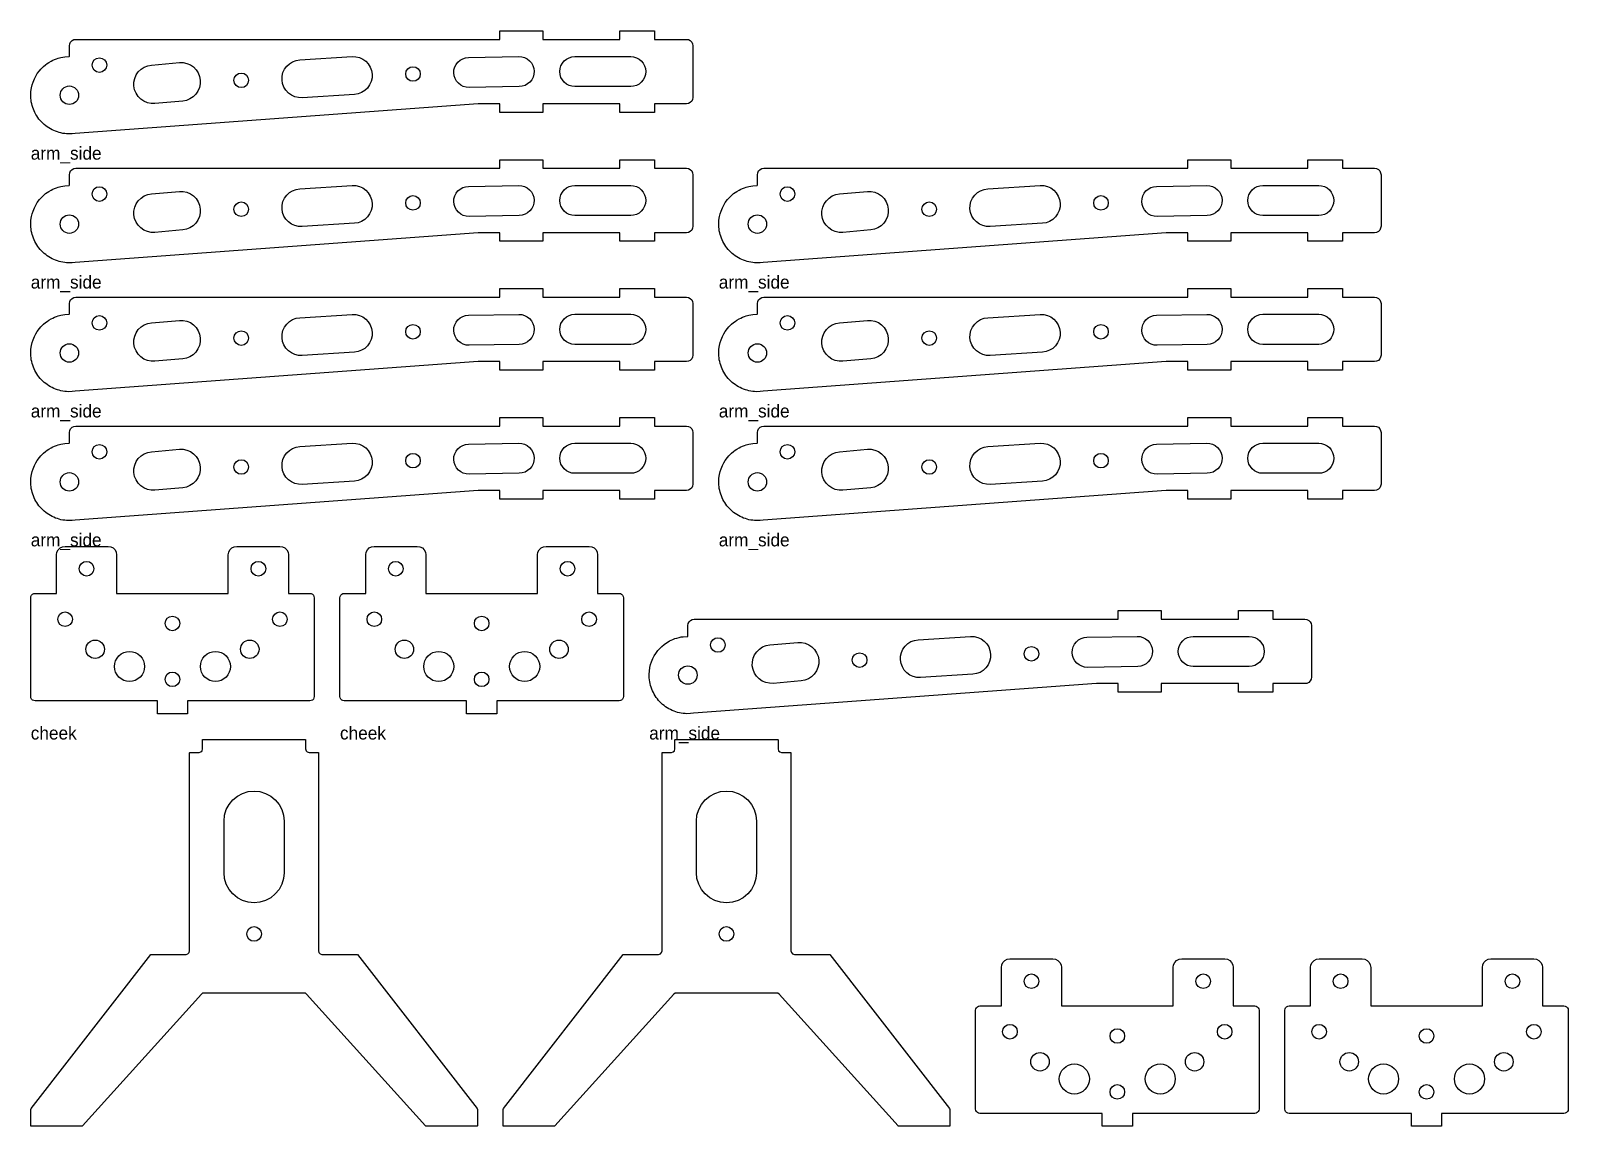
# Model space of a CAD drawing. Header units: millimetres. Extents: x 0 to 358, y -7 to 451.
# Drawn here: x 0 to 358, y 196 to 450.9 of the extents above; entities that cross this region are included whole.
import ezdxf

# ---------------------------------------------------------------- set-up
doc = ezdxf.new("R2010")
doc.units = ezdxf.units.MM
for name, color, linetype in [('CUT_INNER', 5, 'Continuous'), ('CUT_OUTER', 1, 'Continuous'), ('NOTES', 7, 'Continuous')]:
    doc.layers.add(name, color=color, linetype=linetype)

msp = doc.modelspace()

# ---------------------------------------------------------------- linework, layer by layer
at = {"layer": 'CUT_INNER'}
for points in [[(74.81, 444.93), (75.67, 444.9), (76.52, 444.7), (77.3, 444.34), (78, 443.84), (78.59, 443.21), (79.05, 442.47), (79.35, 441.66), (79.49, 440.81), (79.46, 439.95), (79.26, 439.11), (78.9, 438.32), (78.4, 437.62), (77.77, 437.03), (77.03, 436.57), (76.22, 436.27), (75.37, 436.13), (63.18, 435.36), (62.32, 435.39), (61.48, 435.59), (60.69, 435.95), (59.99, 436.45), (59.4, 437.08), (58.95, 437.82), (58.65, 438.63), (58.51, 439.48), (58.54, 440.34), (58.73, 441.19), (59.09, 441.97), (59.6, 442.67), (60.23, 443.26), (60.96, 443.72), (61.77, 444.02), (62.63, 444.16)], [(113.63, 444.94), (114.32, 444.88), (114.98, 444.7), (115.59, 444.38), (116.13, 443.96), (116.57, 443.44), (116.91, 442.84), (117.12, 442.18), (117.2, 441.5), (117.14, 440.82), (116.95, 440.16), (116.64, 439.55), (116.22, 439.01), (115.69, 438.57), (115.09, 438.23), (114.44, 438.02), (113.76, 437.94), (102.06, 437.73), (101.38, 437.79), (100.72, 437.97), (100.11, 438.29), (99.57, 438.71), (99.12, 439.23), (98.79, 439.83), (98.58, 440.49), (98.5, 441.17), (98.55, 441.85), (98.74, 442.51), (99.05, 443.12), (99.48, 443.66), (100, 444.11), (100.6, 444.44), (101.25, 444.65), (101.93, 444.73)], [(139.7, 444.94), (140.38, 444.87), (141.04, 444.67), (141.64, 444.35), (142.17, 443.91), (142.61, 443.38), (142.93, 442.78), (143.13, 442.12), (143.2, 441.44), (143.13, 440.76), (142.93, 440.1), (142.61, 439.5), (142.17, 438.97), (141.64, 438.53), (141.04, 438.21), (140.38, 438.01), (139.7, 437.94), (126.7, 437.94), (126.01, 438.01), (125.36, 438.21), (124.75, 438.53), (124.22, 438.97), (123.79, 439.5), (123.46, 440.1), (123.26, 440.76), (123.2, 441.44), (123.26, 442.12), (123.46, 442.78), (123.79, 443.38), (124.22, 443.91), (124.75, 444.35), (125.36, 444.67), (126.01, 444.87), (126.7, 444.94)], [(34.6, 443.54), (35.49, 443.53), (36.35, 443.35), (37.16, 443.01), (37.89, 442.51), (38.51, 441.88), (38.99, 441.14), (39.32, 440.32), (39.48, 439.45), (39.47, 438.57), (39.29, 437.71), (38.94, 436.9), (38.45, 436.17), (37.81, 435.55), (37.08, 435.07), (36.26, 434.74), (35.39, 434.58), (28.89, 434.01), (28.01, 434.02), (27.15, 434.2), (26.33, 434.55), (25.61, 435.04), (24.99, 435.67), (24.51, 436.41), (24.18, 437.23), (24.01, 438.1), (24.02, 438.98), (24.21, 439.84), (24.55, 440.66), (25.05, 441.38), (25.68, 442), (26.42, 442.48), (27.24, 442.81), (28.1, 442.97)], [(34.6, 413.55), (35.49, 413.54), (36.35, 413.36), (37.16, 413.01), (37.89, 412.51), (38.51, 411.88), (38.99, 411.14), (39.32, 410.32), (39.48, 409.46), (39.47, 408.57), (39.29, 407.71), (38.94, 406.9), (38.45, 406.17), (37.81, 405.55), (37.08, 405.07), (36.26, 404.74), (35.39, 404.58), (28.89, 404.01), (28.01, 404.02), (27.15, 404.2), (26.33, 404.55), (25.61, 405.05), (24.99, 405.68), (24.51, 406.42), (24.18, 407.23), (24.01, 408.1), (24.02, 408.98), (24.21, 409.85), (24.55, 410.66), (25.05, 411.39), (25.68, 412), (26.42, 412.49), (27.24, 412.81), (28.1, 412.98)], [(74.81, 414.93), (75.67, 414.9), (76.52, 414.71), (77.3, 414.35), (78, 413.84), (78.59, 413.21), (79.05, 412.48), (79.35, 411.67), (79.49, 410.81), (79.46, 409.95), (79.26, 409.11), (78.9, 408.32), (78.4, 407.62), (77.77, 407.03), (77.03, 406.58), (76.22, 406.27), (75.37, 406.14), (63.18, 405.36), (62.32, 405.39), (61.48, 405.59), (60.69, 405.95), (59.99, 406.45), (59.4, 407.09), (58.95, 407.82), (58.65, 408.63), (58.51, 409.48), (58.54, 410.35), (58.73, 411.19), (59.09, 411.97), (59.6, 412.68), (60.23, 413.27), (60.96, 413.72), (61.77, 414.02), (62.63, 414.16)], [(113.63, 414.94), (114.32, 414.89), (114.98, 414.7), (115.59, 414.39), (116.13, 413.96), (116.57, 413.44), (116.91, 412.84), (117.12, 412.19), (117.2, 411.51), (117.14, 410.82), (116.95, 410.16), (116.64, 409.55), (116.22, 409.01), (115.69, 408.57), (115.09, 408.23), (114.44, 408.02), (113.76, 407.94), (102.06, 407.73), (101.38, 407.79), (100.72, 407.98), (100.11, 408.29), (99.57, 408.71), (99.12, 409.24), (98.79, 409.84), (98.58, 410.49), (98.5, 411.17), (98.55, 411.85), (98.74, 412.51), (99.05, 413.13), (99.48, 413.66), (100, 414.11), (100.6, 414.44), (101.25, 414.65), (101.93, 414.73)], [(139.7, 414.94), (140.38, 414.88), (141.04, 414.68), (141.64, 414.35), (142.17, 413.92), (142.61, 413.39), (142.93, 412.78), (143.13, 412.13), (143.2, 411.44), (143.13, 410.76), (142.93, 410.1), (142.61, 409.5), (142.17, 408.97), (141.64, 408.53), (141.04, 408.21), (140.38, 408.01), (139.7, 407.94), (126.7, 407.94), (126.01, 408.01), (125.36, 408.21), (124.75, 408.53), (124.22, 408.97), (123.79, 409.5), (123.46, 410.1), (123.26, 410.76), (123.2, 411.44), (123.26, 412.13), (123.46, 412.78), (123.79, 413.39), (124.22, 413.92), (124.75, 414.35), (125.36, 414.68), (126.01, 414.88), (126.7, 414.94)], [(194.8, 413.55), (195.68, 413.54), (196.55, 413.36), (197.36, 413.01), (198.09, 412.51), (198.7, 411.88), (199.19, 411.14), (199.52, 410.32), (199.68, 409.46), (199.67, 408.57), (199.49, 407.71), (199.14, 406.9), (198.64, 406.17), (198.01, 405.55), (197.27, 405.07), (196.46, 404.74), (195.59, 404.58), (189.09, 404.01), (188.21, 404.02), (187.34, 404.2), (186.53, 404.55), (185.8, 405.05), (185.19, 405.68), (184.7, 406.42), (184.38, 407.23), (184.21, 408.1), (184.22, 408.98), (184.4, 409.85), (184.75, 410.66), (185.25, 411.39), (185.88, 412), (186.62, 412.49), (187.44, 412.81), (188.3, 412.98)], [(235.01, 414.93), (235.87, 414.9), (236.71, 414.71), (237.5, 414.35), (238.2, 413.84), (238.79, 413.21), (239.24, 412.48), (239.55, 411.67), (239.69, 410.81), (239.66, 409.95), (239.46, 409.11), (239.1, 408.32), (238.59, 407.62), (237.96, 407.03), (237.23, 406.58), (236.42, 406.27), (235.57, 406.14), (223.38, 405.36), (222.52, 405.39), (221.68, 405.59), (220.89, 405.95), (220.19, 406.45), (219.6, 407.09), (219.15, 407.82), (218.84, 408.63), (218.7, 409.48), (218.73, 410.35), (218.93, 411.19), (219.29, 411.97), (219.8, 412.68), (220.43, 413.27), (221.16, 413.72), (221.97, 414.02), (222.82, 414.16)], [(273.83, 414.94), (274.52, 414.89), (275.18, 414.7), (275.79, 414.39), (276.33, 413.96), (276.77, 413.44), (277.1, 412.84), (277.32, 412.19), (277.39, 411.51), (277.34, 410.82), (277.15, 410.16), (276.84, 409.55), (276.41, 409.01), (275.89, 408.57), (275.29, 408.23), (274.64, 408.02), (273.96, 407.94), (262.26, 407.73), (261.57, 407.79), (260.91, 407.98), (260.3, 408.29), (259.76, 408.71), (259.32, 409.24), (258.99, 409.84), (258.78, 410.49), (258.7, 411.17), (258.75, 411.85), (258.94, 412.51), (259.25, 413.13), (259.68, 413.66), (260.2, 414.11), (260.8, 414.44), (261.45, 414.65), (262.13, 414.73)], [(299.9, 414.94), (300.58, 414.88), (301.23, 414.68), (301.84, 414.35), (302.37, 413.92), (302.81, 413.39), (303.13, 412.78), (303.33, 412.13), (303.4, 411.44), (303.33, 410.76), (303.13, 410.1), (302.81, 409.5), (302.37, 408.97), (301.84, 408.53), (301.23, 408.21), (300.58, 408.01), (299.9, 407.94), (286.9, 407.94), (286.21, 408.01), (285.56, 408.21), (284.95, 408.53), (284.42, 408.97), (283.98, 409.5), (283.66, 410.1), (283.46, 410.76), (283.4, 411.44), (283.46, 412.13), (283.66, 412.78), (283.98, 413.39), (284.42, 413.92), (284.95, 414.35), (285.56, 414.68), (286.21, 414.88), (286.9, 414.94)], [(34.6, 383.55), (35.49, 383.54), (36.35, 383.36), (37.16, 383.01), (37.89, 382.51), (38.51, 381.88), (38.99, 381.14), (39.32, 380.33), (39.48, 379.46), (39.47, 378.58), (39.29, 377.71), (38.94, 376.9), (38.45, 376.17), (37.81, 375.56), (37.08, 375.08), (36.26, 374.75), (35.39, 374.58), (28.89, 374.01), (28.01, 374.02), (27.15, 374.2), (26.33, 374.55), (25.61, 375.05), (24.99, 375.68), (24.51, 376.42), (24.18, 377.24), (24.01, 378.1), (24.02, 378.99), (24.21, 379.85), (24.55, 380.66), (25.05, 381.39), (25.68, 382.01), (26.42, 382.49), (27.24, 382.82), (28.1, 382.98)], [(74.81, 384.94), (75.67, 384.91), (76.52, 384.71), (77.3, 384.35), (78, 383.84), (78.59, 383.21), (79.05, 382.48), (79.35, 381.67), (79.49, 380.82), (79.46, 379.95), (79.26, 379.11), (78.9, 378.32), (78.4, 377.62), (77.77, 377.03), (77.03, 376.58), (76.22, 376.28), (75.37, 376.14), (63.18, 375.37), (62.32, 375.4), (61.48, 375.59), (60.69, 375.95), (59.99, 376.46), (59.4, 377.09), (58.95, 377.82), (58.65, 378.63), (58.51, 379.49), (58.54, 380.35), (58.73, 381.19), (59.09, 381.98), (59.6, 382.68), (60.23, 383.27), (60.96, 383.72), (61.77, 384.03), (62.63, 384.16)], [(113.63, 384.94), (114.32, 384.89), (114.98, 384.7), (115.59, 384.39), (116.13, 383.96), (116.57, 383.44), (116.91, 382.84), (117.12, 382.19), (117.2, 381.51), (117.14, 380.82), (116.95, 380.16), (116.64, 379.55), (116.22, 379.01), (115.69, 378.57), (115.09, 378.24), (114.44, 378.03), (113.76, 377.95), (102.06, 377.74), (101.38, 377.79), (100.72, 377.98), (100.11, 378.29), (99.57, 378.72), (99.12, 379.24), (98.79, 379.84), (98.58, 380.49), (98.5, 381.17), (98.55, 381.86), (98.74, 382.52), (99.05, 383.13), (99.48, 383.67), (100, 384.11), (100.6, 384.44), (101.25, 384.66), (101.93, 384.73)], [(139.7, 384.95), (140.38, 384.88), (141.04, 384.68), (141.64, 384.36), (142.17, 383.92), (142.61, 383.39), (142.93, 382.78), (143.13, 382.13), (143.2, 381.45), (143.13, 380.76), (142.93, 380.11), (142.61, 379.5), (142.17, 378.97), (141.64, 378.53), (141.04, 378.21), (140.38, 378.01), (139.7, 377.95), (126.7, 377.95), (126.01, 378.01), (125.36, 378.21), (124.75, 378.53), (124.22, 378.97), (123.79, 379.5), (123.46, 380.11), (123.26, 380.76), (123.2, 381.45), (123.26, 382.13), (123.46, 382.78), (123.79, 383.39), (124.22, 383.92), (124.75, 384.36), (125.36, 384.68), (126.01, 384.88), (126.7, 384.95)], [(194.8, 383.55), (195.68, 383.54), (196.55, 383.36), (197.36, 383.01), (198.09, 382.51), (198.7, 381.88), (199.19, 381.14), (199.52, 380.33), (199.68, 379.46), (199.67, 378.58), (199.49, 377.71), (199.14, 376.9), (198.64, 376.17), (198.01, 375.56), (197.27, 375.08), (196.46, 374.75), (195.59, 374.58), (189.09, 374.01), (188.21, 374.02), (187.34, 374.2), (186.53, 374.55), (185.8, 375.05), (185.19, 375.68), (184.7, 376.42), (184.38, 377.24), (184.21, 378.1), (184.22, 378.99), (184.4, 379.85), (184.75, 380.66), (185.25, 381.39), (185.88, 382.01), (186.62, 382.49), (187.44, 382.82), (188.3, 382.98)], [(235.01, 384.94), (235.87, 384.91), (236.71, 384.71), (237.5, 384.35), (238.2, 383.84), (238.79, 383.21), (239.24, 382.48), (239.55, 381.67), (239.69, 380.82), (239.66, 379.95), (239.46, 379.11), (239.1, 378.32), (238.59, 377.62), (237.96, 377.03), (237.23, 376.58), (236.42, 376.28), (235.57, 376.14), (223.38, 375.37), (222.52, 375.4), (221.68, 375.59), (220.89, 375.95), (220.19, 376.46), (219.6, 377.09), (219.15, 377.82), (218.84, 378.63), (218.7, 379.49), (218.73, 380.35), (218.93, 381.19), (219.29, 381.98), (219.8, 382.68), (220.43, 383.27), (221.16, 383.72), (221.97, 384.03), (222.82, 384.16)], [(273.83, 384.94), (274.52, 384.89), (275.18, 384.7), (275.79, 384.39), (276.33, 383.96), (276.77, 383.44), (277.1, 382.84), (277.32, 382.19), (277.39, 381.51), (277.34, 380.82), (277.15, 380.16), (276.84, 379.55), (276.41, 379.01), (275.89, 378.57), (275.29, 378.24), (274.64, 378.03), (273.96, 377.95), (262.26, 377.74), (261.57, 377.79), (260.91, 377.98), (260.3, 378.29), (259.76, 378.72), (259.32, 379.24), (258.99, 379.84), (258.78, 380.49), (258.7, 381.17), (258.75, 381.86), (258.94, 382.52), (259.25, 383.13), (259.68, 383.67), (260.2, 384.11), (260.8, 384.44), (261.45, 384.66), (262.13, 384.73)], [(299.9, 384.95), (300.58, 384.88), (301.23, 384.68), (301.84, 384.36), (302.37, 383.92), (302.81, 383.39), (303.13, 382.78), (303.33, 382.13), (303.4, 381.45), (303.33, 380.76), (303.13, 380.11), (302.81, 379.5), (302.37, 378.97), (301.84, 378.53), (301.23, 378.21), (300.58, 378.01), (299.9, 377.95), (286.9, 377.95), (286.21, 378.01), (285.56, 378.21), (284.95, 378.53), (284.42, 378.97), (283.98, 379.5), (283.66, 380.11), (283.46, 380.76), (283.4, 381.45), (283.46, 382.13), (283.66, 382.78), (283.98, 383.39), (284.42, 383.92), (284.95, 384.36), (285.56, 384.68), (286.21, 384.88), (286.9, 384.95)], [(74.81, 354.94), (75.67, 354.91), (76.52, 354.71), (77.3, 354.35), (78, 353.85), (78.59, 353.22), (79.05, 352.48), (79.35, 351.67), (79.49, 350.82), (79.46, 349.95), (79.26, 349.11), (78.9, 348.33), (78.4, 347.63), (77.77, 347.04), (77.03, 346.58), (76.22, 346.28), (75.37, 346.14), (63.18, 345.37), (62.32, 345.4), (61.48, 345.6), (60.69, 345.95), (59.99, 346.46), (59.4, 347.09), (58.95, 347.83), (58.65, 348.64), (58.51, 349.49), (58.54, 350.35), (58.73, 351.19), (59.09, 351.98), (59.6, 352.68), (60.23, 353.27), (60.96, 353.73), (61.77, 354.03), (62.63, 354.17)], [(113.63, 354.95), (114.32, 354.89), (114.98, 354.7), (115.59, 354.39), (116.13, 353.97), (116.57, 353.44), (116.91, 352.84), (117.12, 352.19), (117.2, 351.51), (117.14, 350.83), (116.95, 350.17), (116.64, 349.56), (116.22, 349.02), (115.69, 348.57), (115.09, 348.24), (114.44, 348.03), (113.76, 347.95), (102.06, 347.74), (101.38, 347.79), (100.72, 347.98), (100.11, 348.29), (99.57, 348.72), (99.12, 349.24), (98.79, 349.84), (98.58, 350.49), (98.5, 351.18), (98.55, 351.86), (98.74, 352.52), (99.05, 353.13), (99.48, 353.67), (100, 354.11), (100.6, 354.45), (101.25, 354.66), (101.93, 354.74)], [(139.7, 354.95), (140.38, 354.88), (141.04, 354.68), (141.64, 354.36), (142.17, 353.92), (142.61, 353.39), (142.93, 352.79), (143.13, 352.13), (143.2, 351.45), (143.13, 350.76), (142.93, 350.11), (142.61, 349.5), (142.17, 348.97), (141.64, 348.54), (141.04, 348.21), (140.38, 348.01), (139.7, 347.95), (126.7, 347.95), (126.01, 348.01), (125.36, 348.21), (124.75, 348.54), (124.22, 348.97), (123.79, 349.5), (123.46, 350.11), (123.26, 350.76), (123.2, 351.45), (123.26, 352.13), (123.46, 352.79), (123.79, 353.39), (124.22, 353.92), (124.75, 354.36), (125.36, 354.68), (126.01, 354.88), (126.7, 354.95)], [(235.01, 354.94), (235.87, 354.91), (236.71, 354.71), (237.5, 354.35), (238.2, 353.85), (238.79, 353.22), (239.24, 352.48), (239.55, 351.67), (239.69, 350.82), (239.66, 349.95), (239.46, 349.11), (239.1, 348.33), (238.59, 347.63), (237.96, 347.04), (237.23, 346.58), (236.42, 346.28), (235.57, 346.14), (223.38, 345.37), (222.52, 345.4), (221.68, 345.6), (220.89, 345.95), (220.19, 346.46), (219.6, 347.09), (219.15, 347.83), (218.84, 348.64), (218.7, 349.49), (218.73, 350.35), (218.93, 351.19), (219.29, 351.98), (219.8, 352.68), (220.43, 353.27), (221.16, 353.73), (221.97, 354.03), (222.82, 354.17)], [(273.83, 354.95), (274.52, 354.89), (275.18, 354.7), (275.79, 354.39), (276.33, 353.97), (276.77, 353.44), (277.1, 352.84), (277.32, 352.19), (277.39, 351.51), (277.34, 350.83), (277.15, 350.17), (276.84, 349.56), (276.41, 349.02), (275.89, 348.57), (275.29, 348.24), (274.64, 348.03), (273.96, 347.95), (262.26, 347.74), (261.57, 347.79), (260.91, 347.98), (260.3, 348.29), (259.76, 348.72), (259.32, 349.24), (258.99, 349.84), (258.78, 350.49), (258.7, 351.18), (258.75, 351.86), (258.94, 352.52), (259.25, 353.13), (259.68, 353.67), (260.2, 354.11), (260.8, 354.45), (261.45, 354.66), (262.13, 354.74)], [(299.9, 354.95), (300.58, 354.88), (301.23, 354.68), (301.84, 354.36), (302.37, 353.92), (302.81, 353.39), (303.13, 352.79), (303.33, 352.13), (303.4, 351.45), (303.33, 350.76), (303.13, 350.11), (302.81, 349.5), (302.37, 348.97), (301.84, 348.54), (301.23, 348.21), (300.58, 348.01), (299.9, 347.95), (286.9, 347.95), (286.21, 348.01), (285.56, 348.21), (284.95, 348.54), (284.42, 348.97), (283.98, 349.5), (283.66, 350.11), (283.46, 350.76), (283.4, 351.45), (283.46, 352.13), (283.66, 352.79), (283.98, 353.39), (284.42, 353.92), (284.95, 354.36), (285.56, 354.68), (286.21, 354.88), (286.9, 354.95)], [(34.6, 353.55), (35.49, 353.54), (36.35, 353.36), (37.16, 353.01), (37.89, 352.52), (38.51, 351.89), (38.99, 351.15), (39.32, 350.33), (39.48, 349.46), (39.47, 348.58), (39.29, 347.72), (38.94, 346.91), (38.45, 346.18), (37.81, 345.56), (37.08, 345.08), (36.26, 344.75), (35.39, 344.59), (28.89, 344.02), (28.01, 344.03), (27.15, 344.21), (26.33, 344.55), (25.61, 345.05), (24.99, 345.68), (24.51, 346.42), (24.18, 347.24), (24.01, 348.11), (24.02, 348.99), (24.21, 349.85), (24.55, 350.66), (25.05, 351.39), (25.68, 352.01), (26.42, 352.49), (27.24, 352.82), (28.1, 352.98)], [(194.8, 353.55), (195.68, 353.54), (196.55, 353.36), (197.36, 353.01), (198.09, 352.52), (198.7, 351.89), (199.19, 351.15), (199.52, 350.33), (199.68, 349.46), (199.67, 348.58), (199.49, 347.72), (199.14, 346.91), (198.64, 346.18), (198.01, 345.56), (197.27, 345.08), (196.46, 344.75), (195.59, 344.59), (189.09, 344.02), (188.21, 344.03), (187.34, 344.21), (186.53, 344.55), (185.8, 345.05), (185.19, 345.68), (184.7, 346.42), (184.38, 347.24), (184.21, 348.11), (184.22, 348.99), (184.4, 349.85), (184.75, 350.66), (185.25, 351.39), (185.88, 352.01), (186.62, 352.49), (187.44, 352.82), (188.3, 352.98)], [(178.6, 308.6), (179.49, 308.59), (180.35, 308.41), (181.16, 308.06), (181.89, 307.57), (182.51, 306.94), (182.99, 306.2), (183.32, 305.38), (183.48, 304.51), (183.47, 303.63), (183.29, 302.77), (182.94, 301.96), (182.45, 301.23), (181.81, 300.61), (181.08, 300.13), (180.26, 299.8), (179.39, 299.64), (172.89, 299.07), (172.01, 299.08), (171.15, 299.26), (170.33, 299.6), (169.61, 300.1), (168.99, 300.73), (168.51, 301.47), (168.18, 302.29), (168.01, 303.16), (168.02, 304.04), (168.21, 304.9), (168.55, 305.71), (169.05, 306.44), (169.68, 307.06), (170.42, 307.54), (171.24, 307.87), (172.1, 308.03)], [(218.81, 309.99), (219.67, 309.96), (220.52, 309.76), (221.3, 309.4), (222, 308.9), (222.59, 308.27), (223.05, 307.53), (223.35, 306.72), (223.49, 305.87), (223.46, 305), (223.26, 304.16), (222.9, 303.38), (222.4, 302.68), (221.77, 302.09), (221.03, 301.63), (220.22, 301.33), (219.37, 301.19), (207.18, 300.42), (206.32, 300.45), (205.48, 300.65), (204.69, 301), (203.99, 301.51), (203.4, 302.14), (202.95, 302.88), (202.65, 303.69), (202.51, 304.54), (202.54, 305.4), (202.73, 306.24), (203.09, 307.03), (203.6, 307.73), (204.23, 308.32), (204.96, 308.78), (205.77, 309.08), (206.63, 309.22)], [(257.63, 310), (258.32, 309.94), (258.98, 309.75), (259.59, 309.44), (260.13, 309.02), (260.57, 308.49), (260.91, 307.89), (261.12, 307.24), (261.2, 306.56), (261.14, 305.88), (260.95, 305.22), (260.64, 304.61), (260.22, 304.07), (259.69, 303.62), (259.09, 303.29), (258.44, 303.08), (257.76, 303), (246.06, 302.79), (245.38, 302.84), (244.72, 303.03), (244.11, 303.34), (243.57, 303.77), (243.12, 304.29), (242.79, 304.89), (242.58, 305.54), (242.5, 306.23), (242.55, 306.91), (242.74, 307.57), (243.05, 308.18), (243.48, 308.72), (244, 309.16), (244.6, 309.5), (245.25, 309.71), (245.93, 309.79)], [(283.7, 310), (284.38, 309.93), (285.04, 309.73), (285.64, 309.41), (286.17, 308.97), (286.61, 308.44), (286.93, 307.84), (287.13, 307.18), (287.2, 306.5), (287.13, 305.81), (286.93, 305.16), (286.61, 304.55), (286.17, 304.02), (285.64, 303.59), (285.04, 303.26), (284.38, 303.06), (283.7, 303), (270.7, 303), (270.01, 303.06), (269.36, 303.26), (268.75, 303.59), (268.22, 304.02), (267.79, 304.55), (267.46, 305.16), (267.26, 305.81), (267.2, 306.5), (267.26, 307.18), (267.46, 307.84), (267.79, 308.44), (268.22, 308.97), (268.75, 309.41), (269.36, 309.73), (270.01, 309.93), (270.7, 310)], [(26.5, 303), (26.43, 302.32), (26.23, 301.66), (25.91, 301.06), (25.47, 300.53), (24.94, 300.09), (24.34, 299.77), (23.68, 299.57), (23, 299.5), (22.32, 299.57), (21.66, 299.77), (21.06, 300.09), (20.53, 300.53), (20.09, 301.06), (19.77, 301.66), (19.57, 302.32), (19.5, 303), (19.57, 303.68), (19.77, 304.34), (20.09, 304.94), (20.53, 305.47), (21.06, 305.91), (21.66, 306.23), (22.32, 306.43), (23, 306.5), (23.68, 306.43), (24.34, 306.23), (24.94, 305.91), (25.47, 305.47), (25.91, 304.94), (26.23, 304.34), (26.43, 303.68)], [(46.5, 303), (46.43, 302.32), (46.23, 301.66), (45.91, 301.06), (45.47, 300.53), (44.94, 300.09), (44.34, 299.77), (43.68, 299.57), (43, 299.5), (42.32, 299.57), (41.66, 299.77), (41.06, 300.09), (40.53, 300.53), (40.09, 301.06), (39.77, 301.66), (39.57, 302.32), (39.5, 303), (39.57, 303.68), (39.77, 304.34), (40.09, 304.94), (40.53, 305.47), (41.06, 305.91), (41.66, 306.23), (42.32, 306.43), (43, 306.5), (43.68, 306.43), (44.34, 306.23), (44.94, 305.91), (45.47, 305.47), (45.91, 304.94), (46.23, 304.34), (46.43, 303.68)], [(98.5, 303), (98.43, 302.32), (98.23, 301.66), (97.91, 301.06), (97.47, 300.53), (96.94, 300.09), (96.34, 299.77), (95.68, 299.57), (95, 299.5), (94.32, 299.57), (93.66, 299.77), (93.06, 300.09), (92.53, 300.53), (92.09, 301.06), (91.77, 301.66), (91.57, 302.32), (91.5, 303), (91.57, 303.68), (91.77, 304.34), (92.09, 304.94), (92.53, 305.47), (93.06, 305.91), (93.66, 306.23), (94.32, 306.43), (95, 306.5), (95.68, 306.43), (96.34, 306.23), (96.94, 305.91), (97.47, 305.47), (97.91, 304.94), (98.23, 304.34), (98.43, 303.68)], [(118.5, 303), (118.43, 302.32), (118.23, 301.66), (117.91, 301.06), (117.47, 300.53), (116.94, 300.09), (116.34, 299.77), (115.68, 299.57), (115, 299.5), (114.32, 299.57), (113.66, 299.77), (113.06, 300.09), (112.53, 300.53), (112.09, 301.06), (111.77, 301.66), (111.57, 302.32), (111.5, 303), (111.57, 303.68), (111.77, 304.34), (112.09, 304.94), (112.53, 305.47), (113.06, 305.91), (113.66, 306.23), (114.32, 306.43), (115, 306.5), (115.68, 306.43), (116.34, 306.23), (116.94, 305.91), (117.47, 305.47), (117.91, 304.94), (118.23, 304.34), (118.43, 303.68)], [(45, 267), (45.13, 268.37), (45.53, 269.68), (46.18, 270.89), (47.05, 271.95), (48.11, 272.82), (49.32, 273.47), (50.63, 273.87), (52, 274), (53.37, 273.87), (54.68, 273.47), (55.89, 272.82), (56.95, 271.95), (57.82, 270.89), (58.47, 269.68), (58.87, 268.37), (59, 267), (59, 255), (58.87, 253.63), (58.47, 252.32), (57.82, 251.11), (56.95, 250.05), (55.89, 249.18), (54.68, 248.53), (53.37, 248.13), (52, 248), (50.63, 248.13), (49.32, 248.53), (48.11, 249.18), (47.05, 250.05), (46.18, 251.11), (45.53, 252.32), (45.13, 253.63), (45, 255)], [(155, 267), (155.13, 268.37), (155.53, 269.68), (156.18, 270.89), (157.05, 271.95), (158.11, 272.82), (159.32, 273.47), (160.63, 273.87), (162, 274), (163.37, 273.87), (164.68, 273.47), (165.89, 272.82), (166.95, 271.95), (167.82, 270.89), (168.47, 269.68), (168.87, 268.37), (169, 267), (169, 255), (168.87, 253.63), (168.47, 252.32), (167.82, 251.11), (166.95, 250.05), (165.89, 249.18), (164.68, 248.53), (163.37, 248.13), (162, 248), (160.63, 248.13), (159.32, 248.53), (158.11, 249.18), (157.05, 250.05), (156.18, 251.11), (155.53, 252.32), (155.13, 253.63), (155, 255)], [(246.5, 207), (246.43, 206.32), (246.23, 205.66), (245.91, 205.06), (245.47, 204.53), (244.94, 204.09), (244.34, 203.77), (243.68, 203.57), (243, 203.5), (242.32, 203.57), (241.66, 203.77), (241.06, 204.09), (240.53, 204.53), (240.09, 205.06), (239.77, 205.66), (239.57, 206.32), (239.5, 207), (239.57, 207.68), (239.77, 208.34), (240.09, 208.94), (240.53, 209.47), (241.06, 209.91), (241.66, 210.23), (242.32, 210.43), (243, 210.5), (243.68, 210.43), (244.34, 210.23), (244.94, 209.91), (245.47, 209.47), (245.91, 208.94), (246.23, 208.34), (246.43, 207.68)], [(266.5, 207), (266.43, 206.32), (266.23, 205.66), (265.91, 205.06), (265.47, 204.53), (264.94, 204.09), (264.34, 203.77), (263.68, 203.57), (263, 203.5), (262.32, 203.57), (261.66, 203.77), (261.06, 204.09), (260.53, 204.53), (260.09, 205.06), (259.77, 205.66), (259.57, 206.32), (259.5, 207), (259.57, 207.68), (259.77, 208.34), (260.09, 208.94), (260.53, 209.47), (261.06, 209.91), (261.66, 210.23), (262.32, 210.43), (263, 210.5), (263.68, 210.43), (264.34, 210.23), (264.94, 209.91), (265.47, 209.47), (265.91, 208.94), (266.23, 208.34), (266.43, 207.68)], [(318.5, 207), (318.43, 206.32), (318.23, 205.66), (317.91, 205.06), (317.47, 204.53), (316.94, 204.09), (316.34, 203.77), (315.68, 203.57), (315, 203.5), (314.32, 203.57), (313.66, 203.77), (313.06, 204.09), (312.53, 204.53), (312.09, 205.06), (311.77, 205.66), (311.57, 206.32), (311.5, 207), (311.57, 207.68), (311.77, 208.34), (312.09, 208.94), (312.53, 209.47), (313.06, 209.91), (313.66, 210.23), (314.32, 210.43), (315, 210.5), (315.68, 210.43), (316.34, 210.23), (316.94, 209.91), (317.47, 209.47), (317.91, 208.94), (318.23, 208.34), (318.43, 207.68)], [(338.5, 207), (338.43, 206.32), (338.23, 205.66), (337.91, 205.06), (337.47, 204.53), (336.94, 204.09), (336.34, 203.77), (335.68, 203.57), (335, 203.5), (334.32, 203.57), (333.66, 203.77), (333.06, 204.09), (332.53, 204.53), (332.09, 205.06), (331.77, 205.66), (331.57, 206.32), (331.5, 207), (331.57, 207.68), (331.77, 208.34), (332.09, 208.94), (332.53, 209.47), (333.06, 209.91), (333.66, 210.23), (334.32, 210.43), (335, 210.5), (335.68, 210.43), (336.34, 210.23), (336.94, 209.91), (337.47, 209.47), (337.91, 208.94), (338.23, 208.34), (338.43, 207.68)]]:
    msp.add_lwpolyline(points, close=True, dxfattribs=at)
for centre, radius in [((16, 442.94), 1.7), ((49, 439.41), 1.7), ((89, 440.88), 1.7), ((9, 435.94), 2.15), ((16, 412.94), 1.7), ((89, 410.88), 1.7), ((176.2, 412.94), 1.7), ((249.2, 410.88), 1.7), ((49, 409.41), 1.7), ((209.2, 409.41), 1.7), ((9, 405.94), 2.15), ((169.2, 405.94), 2.15), ((16, 382.95), 1.7), ((176.2, 382.95), 1.7), ((49, 379.42), 1.7), ((89, 380.89), 1.7), ((209.2, 379.42), 1.7), ((249.2, 380.89), 1.7), ((9, 375.95), 2.15), ((169.2, 375.95), 2.15), ((16, 352.95), 1.7), ((176.2, 352.95), 1.7), ((49, 349.42), 1.7), ((89, 350.89), 1.7), ((209.2, 349.42), 1.7), ((249.2, 350.89), 1.7), ((9, 345.95), 2.15), ((169.2, 345.95), 2.15), ((13, 325.75), 1.7), ((53, 325.75), 1.7), ((85, 325.75), 1.7), ((125, 325.75), 1.7), ((8, 314), 1.7), ((58, 314), 1.7), ((80, 314), 1.7), ((130, 314), 1.7), ((33, 313), 1.7), ((105, 313), 1.7), ((15, 307), 2.15), ((51, 307), 2.15), ((87, 307), 2.15), ((123, 307), 2.15), ((160, 308), 1.7), ((193, 304.47), 1.7), ((233, 305.94), 1.7), ((33, 300), 1.7), ((105, 300), 1.7), ((153, 301), 2.15), ((52, 240.75), 1.7), ((162, 240.75), 1.7), ((233, 229.75), 1.7), ((273, 229.75), 1.7), ((305, 229.75), 1.7), ((345, 229.75), 1.7), ((228, 218), 1.7), ((253, 217), 1.7), ((278, 218), 1.7), ((300, 218), 1.7), ((325, 217), 1.7), ((350, 218), 1.7), ((235, 211), 2.15), ((271, 211), 2.15), ((307, 211), 2.15), ((343, 211), 2.15), ((253, 204), 1.7), ((325, 204), 1.7)]:
    msp.add_circle(centre, radius, dxfattribs=at)
at = {"layer": 'CUT_OUTER'}
for points in [[(109.2, 433.94), (104.17, 433.94), (10.34, 427.04), (9.64, 426.96), (8.8, 426.94), (8.35, 426.96), (7.91, 427.01), (7.48, 427.07), (7.04, 427.15), (6.61, 427.26), (6.19, 427.39), (5.78, 427.54), (5.37, 427.7), (4.97, 427.89), (4.58, 428.1), (4.2, 428.33), (3.83, 428.57), (3.48, 428.83), (3.13, 429.11), (2.81, 429.41), (2.49, 429.72), (2.19, 430.05), (1.91, 430.39), (1.65, 430.74), (1.4, 431.11), (1.18, 431.49), (0.97, 431.88), (0.78, 432.28), (0.61, 432.68), (0.46, 433.1), (0.33, 433.52), (0.22, 433.95), (0.13, 434.38), (0.07, 434.82), (0.02, 435.26), (0, 435.7), (0, 436.14), (0.04, 436.84), (0.17, 437.68), (0.33, 438.36), (0.53, 438.99), (0.85, 439.77), (1.18, 440.39), (1.52, 440.96), (2.03, 441.64), (2.34, 442), (2.65, 442.32), (2.97, 442.62), (3.45, 443.02), (3.83, 443.31), (4.2, 443.55), (4.74, 443.87), (5.13, 444.07), (5.54, 444.25), (5.98, 444.42), (6.4, 444.56), (7.01, 444.72), (7.44, 444.8), (7.91, 444.87), (8.98, 444.96), (9, 445.06), (9, 447.44), (9.07, 447.9), (9.28, 448.32), (9.62, 448.65), (10.03, 448.87), (10.5, 448.94), (109.2, 448.94), (109.2, 450.94), (119.2, 450.94), (119.2, 448.94), (137.2, 448.94), (137.2, 450.94), (145.2, 450.94), (145.2, 448.94), (152.7, 448.94), (153.16, 448.87), (153.58, 448.65), (153.91, 448.32), (154.12, 447.9), (154.2, 447.44), (154.2, 435.44), (154.12, 434.98), (153.91, 434.56), (153.58, 434.23), (153.16, 434.01), (152.7, 433.94), (145.2, 433.94), (145.2, 431.94), (137.2, 431.94), (137.2, 433.94), (119.2, 433.94), (119.2, 431.94), (109.2, 431.94)], [(109.2, 403.94), (104.17, 403.94), (10.34, 397.04), (9.64, 396.97), (8.8, 396.95), (8.35, 396.97), (7.91, 397.01), (7.48, 397.07), (7.04, 397.16), (6.61, 397.26), (6.19, 397.39), (5.78, 397.54), (5.37, 397.71), (4.97, 397.9), (4.58, 398.1), (4.2, 398.33), (3.83, 398.57), (3.48, 398.84), (3.13, 399.12), (2.81, 399.41), (2.49, 399.72), (2.19, 400.05), (1.91, 400.39), (1.65, 400.75), (1.4, 401.11), (1.18, 401.49), (0.97, 401.88), (0.78, 402.28), (0.61, 402.69), (0.46, 403.1), (0.33, 403.52), (0.22, 403.95), (0.13, 404.39), (0.07, 404.82), (0.02, 405.26), (0, 405.7), (0, 406.15), (0.04, 406.84), (0.17, 407.68), (0.33, 408.36), (0.53, 408.99), (0.85, 409.77), (1.18, 410.39), (1.52, 410.96), (2.03, 411.64), (2.34, 412), (2.65, 412.32), (2.97, 412.62), (3.45, 413.03), (3.83, 413.31), (4.2, 413.56), (4.74, 413.87), (5.13, 414.07), (5.54, 414.25), (5.98, 414.42), (6.4, 414.56), (7.01, 414.72), (7.44, 414.81), (7.91, 414.88), (8.98, 414.96), (9, 415.06), (9, 417.44), (9.07, 417.91), (9.28, 418.32), (9.62, 418.66), (10.03, 418.87), (10.5, 418.94), (109.2, 418.94), (109.2, 420.94), (119.2, 420.94), (119.2, 418.94), (137.2, 418.94), (137.2, 420.94), (145.2, 420.94), (145.2, 418.94), (152.7, 418.94), (153.16, 418.87), (153.58, 418.66), (153.91, 418.32), (154.12, 417.91), (154.2, 417.44), (154.2, 405.44), (154.12, 404.98), (153.91, 404.56), (153.58, 404.23), (153.16, 404.02), (152.7, 403.94), (145.2, 403.94), (145.2, 401.94), (137.2, 401.94), (137.2, 403.94), (119.2, 403.94), (119.2, 401.94), (109.2, 401.94)], [(269.4, 403.94), (264.37, 403.94), (170.53, 397.04), (169.84, 396.97), (168.99, 396.95), (168.55, 396.97), (168.11, 397.01), (167.67, 397.07), (167.24, 397.16), (166.81, 397.26), (166.39, 397.39), (165.97, 397.54), (165.56, 397.71), (165.17, 397.9), (164.78, 398.1), (164.4, 398.33), (164.03, 398.57), (163.67, 398.84), (163.33, 399.12), (163, 399.41), (162.69, 399.72), (162.39, 400.05), (162.11, 400.39), (161.85, 400.75), (161.6, 401.11), (161.37, 401.49), (161.16, 401.88), (160.97, 402.28), (160.8, 402.69), (160.66, 403.1), (160.53, 403.52), (160.42, 403.95), (160.33, 404.39), (160.27, 404.82), (160.22, 405.26), (160.2, 405.7), (160.2, 406.15), (160.24, 406.84), (160.36, 407.68), (160.53, 408.36), (160.73, 408.99), (161.05, 409.77), (161.37, 410.39), (161.72, 410.96), (162.23, 411.64), (162.54, 412), (162.84, 412.32), (163.16, 412.62), (163.64, 413.03), (164.03, 413.31), (164.4, 413.56), (164.94, 413.87), (165.33, 414.07), (165.73, 414.25), (166.18, 414.42), (166.6, 414.56), (167.21, 414.72), (167.64, 414.81), (168.11, 414.88), (169.18, 414.96), (169.2, 415.06), (169.2, 417.44), (169.27, 417.91), (169.48, 418.32), (169.81, 418.66), (170.23, 418.87), (170.7, 418.94), (269.4, 418.94), (269.4, 420.94), (279.4, 420.94), (279.4, 418.94), (297.4, 418.94), (297.4, 420.94), (305.4, 420.94), (305.4, 418.94), (312.9, 418.94), (313.36, 418.87), (313.78, 418.66), (314.11, 418.32), (314.32, 417.91), (314.4, 417.44), (314.4, 405.44), (314.32, 404.98), (314.11, 404.56), (313.78, 404.23), (313.36, 404.02), (312.9, 403.94), (305.4, 403.94), (305.4, 401.94), (297.4, 401.94), (297.4, 403.94), (279.4, 403.94), (279.4, 401.94), (269.4, 401.94)], [(109.2, 373.95), (104.17, 373.94), (10.34, 367.04), (9.64, 366.97), (8.8, 366.95), (8.35, 366.97), (7.91, 367.01), (7.48, 367.07), (7.04, 367.16), (6.61, 367.27), (6.19, 367.39), (5.78, 367.54), (5.37, 367.71), (4.97, 367.9), (4.58, 368.11), (4.2, 368.33), (3.83, 368.58), (3.48, 368.84), (3.13, 369.12), (2.81, 369.41), (2.49, 369.73), (2.19, 370.05), (1.91, 370.39), (1.65, 370.75), (1.4, 371.11), (1.18, 371.49), (0.97, 371.88), (0.78, 372.28), (0.61, 372.69), (0.46, 373.1), (0.33, 373.53), (0.22, 373.96), (0.13, 374.39), (0.07, 374.83), (0.02, 375.26), (0, 375.71), (0, 376.15), (0.04, 376.85), (0.17, 377.68), (0.33, 378.36), (0.53, 378.99), (0.85, 379.78), (1.18, 380.4), (1.52, 380.96), (2.03, 381.64), (2.34, 382), (2.65, 382.32), (2.97, 382.63), (3.45, 383.03), (3.83, 383.31), (4.2, 383.56), (4.74, 383.87), (5.13, 384.07), (5.54, 384.25), (5.98, 384.42), (6.4, 384.56), (7.01, 384.72), (7.44, 384.81), (7.91, 384.88), (8.98, 384.96), (9, 385.06), (9, 387.45), (9.07, 387.91), (9.28, 388.33), (9.62, 388.66), (10.03, 388.87), (10.5, 388.95), (109.2, 388.95), (109.2, 390.95), (119.2, 390.95), (119.2, 388.95), (137.2, 388.95), (137.2, 390.95), (145.2, 390.95), (145.2, 388.95), (152.7, 388.95), (153.16, 388.87), (153.58, 388.66), (153.91, 388.33), (154.12, 387.91), (154.2, 387.45), (154.2, 375.45), (154.12, 374.98), (153.91, 374.56), (153.58, 374.23), (153.16, 374.02), (152.7, 373.95), (145.2, 373.95), (145.2, 371.95), (137.2, 371.95), (137.2, 373.95), (119.2, 373.95), (119.2, 371.95), (109.2, 371.95)], [(269.4, 373.95), (264.37, 373.94), (170.53, 367.04), (169.84, 366.97), (168.99, 366.95), (168.55, 366.97), (168.11, 367.01), (167.67, 367.07), (167.24, 367.16), (166.81, 367.27), (166.39, 367.39), (165.97, 367.54), (165.56, 367.71), (165.17, 367.9), (164.78, 368.11), (164.4, 368.33), (164.03, 368.58), (163.67, 368.84), (163.33, 369.12), (163, 369.41), (162.69, 369.73), (162.39, 370.05), (162.11, 370.39), (161.85, 370.75), (161.6, 371.11), (161.37, 371.49), (161.16, 371.88), (160.97, 372.28), (160.8, 372.69), (160.66, 373.1), (160.53, 373.53), (160.42, 373.96), (160.33, 374.39), (160.27, 374.83), (160.22, 375.26), (160.2, 375.71), (160.2, 376.15), (160.24, 376.85), (160.36, 377.68), (160.53, 378.36), (160.73, 378.99), (161.05, 379.78), (161.37, 380.4), (161.72, 380.96), (162.23, 381.64), (162.54, 382), (162.84, 382.32), (163.16, 382.63), (163.64, 383.03), (164.03, 383.31), (164.4, 383.56), (164.94, 383.87), (165.33, 384.07), (165.73, 384.25), (166.18, 384.42), (166.6, 384.56), (167.21, 384.72), (167.64, 384.81), (168.11, 384.88), (169.18, 384.96), (169.2, 385.06), (169.2, 387.45), (169.27, 387.91), (169.48, 388.33), (169.81, 388.66), (170.23, 388.87), (170.7, 388.95), (269.4, 388.95), (269.4, 390.95), (279.4, 390.95), (279.4, 388.95), (297.4, 388.95), (297.4, 390.95), (305.4, 390.95), (305.4, 388.95), (312.9, 388.95), (313.36, 388.87), (313.78, 388.66), (314.11, 388.33), (314.32, 387.91), (314.4, 387.45), (314.4, 375.45), (314.32, 374.98), (314.11, 374.56), (313.78, 374.23), (313.36, 374.02), (312.9, 373.95), (305.4, 373.95), (305.4, 371.95), (297.4, 371.95), (297.4, 373.95), (279.4, 373.95), (279.4, 371.95), (269.4, 371.95)], [(109.2, 343.95), (104.17, 343.95), (10.34, 337.05), (9.64, 336.97), (8.8, 336.95), (8.35, 336.97), (7.91, 337.01), (7.48, 337.08), (7.04, 337.16), (6.61, 337.27), (6.19, 337.4), (5.78, 337.54), (5.37, 337.71), (4.97, 337.9), (4.58, 338.11), (4.2, 338.33), (3.83, 338.58), (3.48, 338.84), (3.13, 339.12), (2.81, 339.42), (2.49, 339.73), (2.19, 340.06), (1.91, 340.4), (1.65, 340.75), (1.4, 341.12), (1.18, 341.5), (0.97, 341.88), (0.78, 342.28), (0.61, 342.69), (0.46, 343.11), (0.33, 343.53), (0.22, 343.96), (0.13, 344.39), (0.07, 344.83), (0.02, 345.27), (0, 345.71), (0, 346.15), (0.04, 346.85), (0.17, 347.69), (0.33, 348.37), (0.53, 349), (0.85, 349.78), (1.18, 350.4), (1.52, 350.96), (2.03, 351.64), (2.34, 352.01), (2.65, 352.32), (2.97, 352.63), (3.45, 353.03), (3.83, 353.32), (4.2, 353.56), (4.74, 353.88), (5.13, 354.08), (5.54, 354.26), (5.98, 354.43), (6.4, 354.57), (7.01, 354.72), (7.44, 354.81), (7.91, 354.88), (8.98, 354.96), (9, 355.06), (9, 357.45), (9.07, 357.91), (9.28, 358.33), (9.62, 358.66), (10.03, 358.87), (10.5, 358.95), (109.2, 358.95), (109.2, 360.95), (119.2, 360.95), (119.2, 358.95), (137.2, 358.95), (137.2, 360.95), (145.2, 360.95), (145.2, 358.95), (152.7, 358.95), (153.16, 358.87), (153.58, 358.66), (153.91, 358.33), (154.12, 357.91), (154.2, 357.45), (154.2, 345.45), (154.12, 344.98), (153.91, 344.57), (153.58, 344.23), (153.16, 344.02), (152.7, 343.95), (145.2, 343.95), (145.2, 341.95), (137.2, 341.95), (137.2, 343.95), (119.2, 343.95), (119.2, 341.95), (109.2, 341.95)], [(269.4, 343.95), (264.37, 343.95), (170.53, 337.05), (169.84, 336.97), (168.99, 336.95), (168.55, 336.97), (168.11, 337.01), (167.67, 337.08), (167.24, 337.16), (166.81, 337.27), (166.39, 337.4), (165.97, 337.54), (165.56, 337.71), (165.17, 337.9), (164.78, 338.11), (164.4, 338.33), (164.03, 338.58), (163.67, 338.84), (163.33, 339.12), (163, 339.42), (162.69, 339.73), (162.39, 340.06), (162.11, 340.4), (161.85, 340.75), (161.6, 341.12), (161.37, 341.5), (161.16, 341.88), (160.97, 342.28), (160.8, 342.69), (160.66, 343.11), (160.53, 343.53), (160.42, 343.96), (160.33, 344.39), (160.27, 344.83), (160.22, 345.27), (160.2, 345.71), (160.2, 346.15), (160.24, 346.85), (160.36, 347.69), (160.53, 348.37), (160.73, 349), (161.05, 349.78), (161.37, 350.4), (161.72, 350.96), (162.23, 351.64), (162.54, 352.01), (162.84, 352.32), (163.16, 352.63), (163.64, 353.03), (164.03, 353.32), (164.4, 353.56), (164.94, 353.88), (165.33, 354.08), (165.73, 354.26), (166.18, 354.43), (166.6, 354.57), (167.21, 354.72), (167.64, 354.81), (168.11, 354.88), (169.18, 354.96), (169.2, 355.06), (169.2, 357.45), (169.27, 357.91), (169.48, 358.33), (169.81, 358.66), (170.23, 358.87), (170.7, 358.95), (269.4, 358.95), (269.4, 360.95), (279.4, 360.95), (279.4, 358.95), (297.4, 358.95), (297.4, 360.95), (305.4, 360.95), (305.4, 358.95), (312.9, 358.95), (313.36, 358.87), (313.78, 358.66), (314.11, 358.33), (314.32, 357.91), (314.4, 357.45), (314.4, 345.45), (314.32, 344.98), (314.11, 344.57), (313.78, 344.23), (313.36, 344.02), (312.9, 343.95), (305.4, 343.95), (305.4, 341.95), (297.4, 341.95), (297.4, 343.95), (279.4, 343.95), (279.4, 341.95), (269.4, 341.95)], [(29.5, 292), (29.5, 295), (1, 295), (0.69, 295.05), (0.41, 295.19), (0.19, 295.41), (0.05, 295.69), (0, 296), (0, 319), (0.05, 319.31), (0.19, 319.59), (0.41, 319.81), (0.69, 319.95), (1, 320), (6, 320), (6, 328.95), (6.1, 329.57), (6.38, 330.13), (6.82, 330.57), (7.38, 330.85), (8, 330.95), (18, 330.95), (18.62, 330.85), (19.18, 330.57), (19.62, 330.13), (19.9, 329.57), (20, 328.95), (20, 320), (46, 320), (46, 328.95), (46.1, 329.57), (46.38, 330.13), (46.82, 330.57), (47.38, 330.85), (48, 330.95), (58, 330.95), (58.62, 330.85), (59.18, 330.57), (59.62, 330.13), (59.9, 329.57), (60, 328.95), (60, 320), (65, 320), (65.31, 319.95), (65.59, 319.81), (65.81, 319.59), (65.95, 319.31), (66, 319), (66, 296), (65.95, 295.69), (65.81, 295.41), (65.59, 295.19), (65.31, 295.05), (65, 295), (36.5, 295), (36.5, 292)], [(101.5, 292), (101.5, 295), (73, 295), (72.69, 295.05), (72.41, 295.19), (72.19, 295.41), (72.05, 295.69), (72, 296), (72, 319), (72.05, 319.31), (72.19, 319.59), (72.41, 319.81), (72.69, 319.95), (73, 320), (78, 320), (78, 328.95), (78.1, 329.57), (78.38, 330.13), (78.82, 330.57), (79.38, 330.85), (80, 330.95), (90, 330.95), (90.62, 330.85), (91.18, 330.57), (91.62, 330.13), (91.9, 329.57), (92, 328.95), (92, 320), (118, 320), (118, 328.95), (118.1, 329.57), (118.38, 330.13), (118.82, 330.57), (119.38, 330.85), (120, 330.95), (130, 330.95), (130.62, 330.85), (131.18, 330.57), (131.62, 330.13), (131.9, 329.57), (132, 328.95), (132, 320), (137, 320), (137.31, 319.95), (137.59, 319.81), (137.81, 319.59), (137.95, 319.31), (138, 319), (138, 296), (137.95, 295.69), (137.81, 295.41), (137.59, 295.19), (137.31, 295.05), (137, 295), (108.5, 295), (108.5, 292)], [(253.2, 299), (248.17, 299), (154.34, 292.1), (153.64, 292.02), (152.8, 292), (152.35, 292.02), (151.91, 292.06), (151.48, 292.13), (151.04, 292.21), (150.61, 292.32), (150.19, 292.45), (149.78, 292.59), (149.37, 292.76), (148.97, 292.95), (148.58, 293.16), (148.2, 293.38), (147.83, 293.63), (147.48, 293.89), (147.13, 294.17), (146.81, 294.47), (146.49, 294.78), (146.19, 295.11), (145.91, 295.45), (145.65, 295.8), (145.4, 296.17), (145.18, 296.55), (144.97, 296.93), (144.78, 297.33), (144.61, 297.74), (144.46, 298.16), (144.33, 298.58), (144.22, 299.01), (144.13, 299.44), (144.07, 299.88), (144.02, 300.32), (144, 300.76), (144, 301.2), (144.04, 301.9), (144.17, 302.74), (144.33, 303.42), (144.53, 304.05), (144.85, 304.83), (145.18, 305.45), (145.52, 306.01), (146.03, 306.69), (146.34, 307.06), (146.65, 307.37), (146.97, 307.68), (147.45, 308.08), (147.83, 308.37), (148.2, 308.61), (148.74, 308.93), (149.13, 309.13), (149.54, 309.31), (149.98, 309.48), (150.4, 309.62), (151.01, 309.77), (151.44, 309.86), (151.91, 309.93), (152.98, 310.01), (153, 310.11), (153, 312.5), (153.07, 312.96), (153.28, 313.38), (153.62, 313.71), (154.03, 313.92), (154.5, 314), (253.2, 314), (253.2, 316), (263.2, 316), (263.2, 314), (281.2, 314), (281.2, 316), (289.2, 316), (289.2, 314), (296.7, 314), (297.16, 313.92), (297.58, 313.71), (297.91, 313.38), (298.12, 312.96), (298.2, 312.5), (298.2, 300.5), (298.12, 300.03), (297.91, 299.62), (297.58, 299.28), (297.16, 299.07), (296.7, 299), (289.2, 299), (289.2, 297), (281.2, 297), (281.2, 299), (263.2, 299), (263.2, 297), (253.2, 297)], [(0.02, 196.02), (0, 196.11), (0, 199.87), (0.08, 200.11), (27.94, 235.93), (28.01, 235.98), (28.09, 236), (36.2, 236), (36.6, 236.11), (36.89, 236.4), (37, 236.8), (37, 282.89), (37.02, 282.98), (37.11, 283), (39.2, 283), (39.6, 283.11), (39.89, 283.4), (40, 283.8), (40, 285.89), (40.02, 285.98), (40.11, 286), (63.89, 286), (63.98, 285.98), (64, 285.89), (64, 283.8), (64.11, 283.4), (64.4, 283.11), (64.8, 283), (66.89, 283), (66.98, 282.98), (67, 282.89), (67, 236.8), (67.11, 236.4), (67.4, 236.11), (67.8, 236), (75.91, 236), (75.99, 235.98), (76.06, 235.93), (103.92, 200.11), (104, 199.87), (104, 196.11), (103.98, 196.02), (103.89, 196), (92.08, 196), (92.01, 196.02), (91.94, 196.06), (64.24, 226.74), (63.97, 226.93), (63.64, 227), (40.36, 227), (40.03, 226.93), (39.76, 226.74), (12.06, 196.06), (11.99, 196.02), (11.92, 196), (0.11, 196)], [(110.02, 196.02), (110, 196.11), (110, 199.87), (110.08, 200.11), (137.94, 235.93), (138.01, 235.98), (138.09, 236), (146.2, 236), (146.6, 236.11), (146.89, 236.4), (147, 236.8), (147, 282.89), (147.02, 282.98), (147.11, 283), (149.2, 283), (149.6, 283.11), (149.89, 283.4), (150, 283.8), (150, 285.89), (150.02, 285.98), (150.11, 286), (173.89, 286), (173.98, 285.98), (174, 285.89), (174, 283.8), (174.11, 283.4), (174.4, 283.11), (174.8, 283), (176.89, 283), (176.98, 282.98), (177, 282.89), (177, 236.8), (177.11, 236.4), (177.4, 236.11), (177.8, 236), (185.91, 236), (185.99, 235.98), (186.06, 235.93), (213.92, 200.11), (214, 199.87), (214, 196.11), (213.98, 196.02), (213.89, 196), (202.08, 196), (202.01, 196.02), (201.94, 196.06), (174.24, 226.74), (173.97, 226.93), (173.64, 227), (150.36, 227), (150.03, 226.93), (149.76, 226.74), (122.06, 196.06), (121.99, 196.02), (121.92, 196), (110.11, 196)], [(249.5, 196), (249.5, 199), (221, 199), (220.69, 199.05), (220.41, 199.19), (220.19, 199.41), (220.05, 199.69), (220, 200), (220, 223), (220.05, 223.31), (220.19, 223.59), (220.41, 223.81), (220.69, 223.95), (221, 224), (226, 224), (226, 232.95), (226.1, 233.57), (226.38, 234.13), (226.82, 234.57), (227.38, 234.85), (228, 234.95), (238, 234.95), (238.62, 234.85), (239.18, 234.57), (239.62, 234.13), (239.9, 233.57), (240, 232.95), (240, 224), (266, 224), (266, 232.95), (266.1, 233.57), (266.38, 234.13), (266.82, 234.57), (267.38, 234.85), (268, 234.95), (278, 234.95), (278.62, 234.85), (279.18, 234.57), (279.62, 234.13), (279.9, 233.57), (280, 232.95), (280, 224), (285, 224), (285.31, 223.95), (285.59, 223.81), (285.81, 223.59), (285.95, 223.31), (286, 223), (286, 200), (285.95, 199.69), (285.81, 199.41), (285.59, 199.19), (285.31, 199.05), (285, 199), (256.5, 199), (256.5, 196)], [(321.5, 196), (321.5, 199), (293, 199), (292.69, 199.05), (292.41, 199.19), (292.19, 199.41), (292.05, 199.69), (292, 200), (292, 223), (292.05, 223.31), (292.19, 223.59), (292.41, 223.81), (292.69, 223.95), (293, 224), (298, 224), (298, 232.95), (298.1, 233.57), (298.38, 234.13), (298.82, 234.57), (299.38, 234.85), (300, 234.95), (310, 234.95), (310.62, 234.85), (311.18, 234.57), (311.62, 234.13), (311.9, 233.57), (312, 232.95), (312, 224), (338, 224), (338, 232.95), (338.1, 233.57), (338.38, 234.13), (338.82, 234.57), (339.38, 234.85), (340, 234.95), (350, 234.95), (350.62, 234.85), (351.18, 234.57), (351.62, 234.13), (351.9, 233.57), (352, 232.95), (352, 224), (357, 224), (357.31, 223.95), (357.59, 223.81), (357.81, 223.59), (357.95, 223.31), (358, 223), (358, 200), (357.95, 199.69), (357.81, 199.41), (357.59, 199.19), (357.31, 199.05), (357, 199), (328.5, 199), (328.5, 196)]]:
    msp.add_lwpolyline(points, close=True, dxfattribs=at)

# ---------------------------------------------------------------- texts
at = {"layer": 'NOTES'}
for s, p in [('arm_side', (0, 420.94)), ('arm_side', (0, 390.95)), ('arm_side', (160.2, 390.95)), ('arm_side', (0, 360.95)), ('arm_side', (160.2, 360.95)), ('arm_side', (0, 330.95)), ('arm_side', (160.2, 330.95)), ('cheek', (0, 286)), ('cheek', (72, 286)), ('arm_side', (144, 286))]:
    msp.add_text(s, height=3, dxfattribs=at).set_placement(p)

doc.saveas('drawing.dxf')
